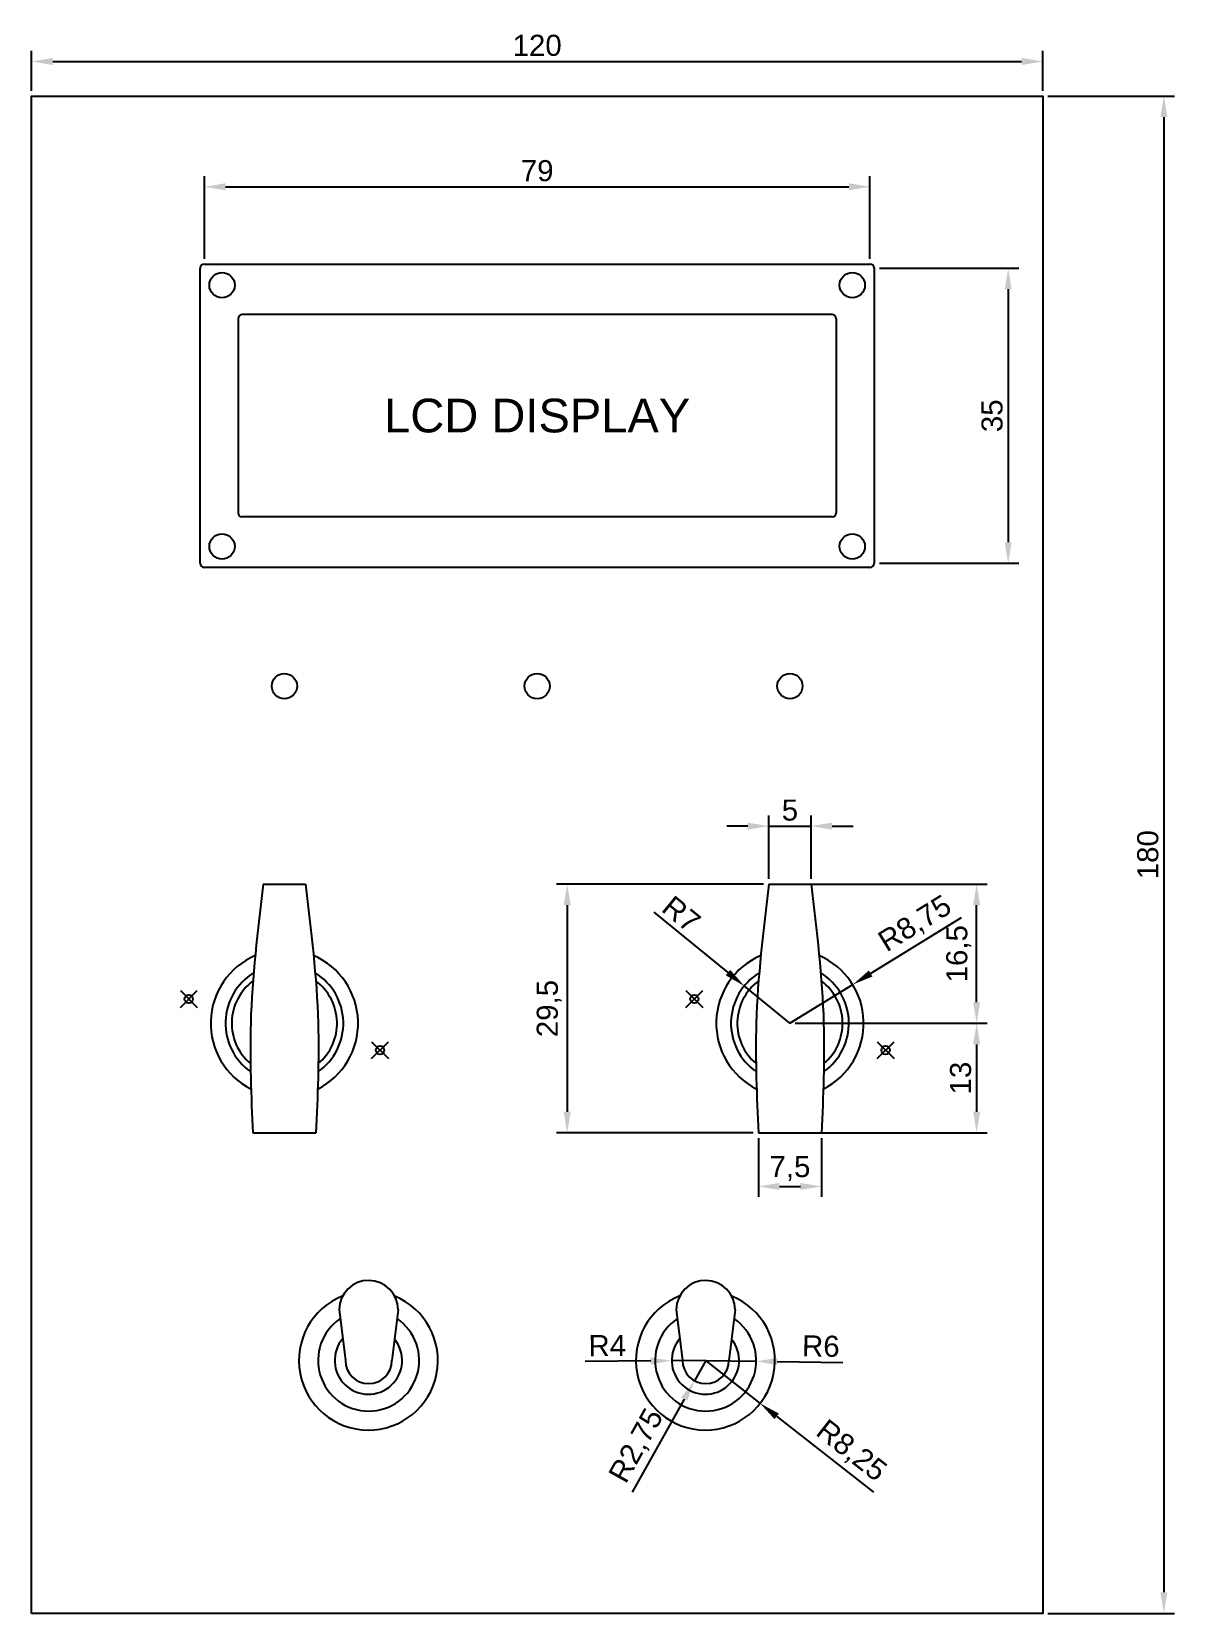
# Model space of a CAD drawing. Header units: millimetres. Extents: x 0 to 136, y 0 to 188.
import ezdxf

# ---------------------------------------------------------------- set-up
doc = ezdxf.new("R2010")
doc.units = ezdxf.units.MM
doc.header["$PDMODE"] = 35
doc.header["$PDSIZE"] = -5
for name, color, linetype in [('dims', 3, 'Continuous'), ('LCD & LEDS', 7, 'Continuous'), ('switches', 7, 'Continuous')]:
    doc.layers.add(name, color=color, linetype=linetype)
doc.styles.get("Standard").update_dxf_attribs({"font": 'arial.ttf'})
doc.dimstyles.new('ISO-25', dxfattribs={"dimtxt": 2.5, "dimasz": 2.5, "dimexe": 1.25, "dimexo": 0.625, "dimtad": 1, "dimtxsty": 'Standard', "dimcen": 2.5, "dimadec": 0, "dimazin": 0, "dimtfac": 1, "dimtmove": 0, "dimatfit": 3, "dimfxl": 1, "dimarcsym": 0})

# ---------------------------------------------------------------- blocks, each defined once
blk = doc.blocks.new('LCD_display')
at = {"layer": 'switches'}
for p, q in [((-40, -17.5), (-40, 17.5)), ((-39.5, 18), (39.5, 18)), ((40, 17.5), (40, -17.5)), ((-35.5, 11.5), (-35.5, -11.5)), ((35, 12), (-35, 12)), ((35.5, 11.5), (35.5, -11.5)), ((35, -12), (-35, -12)), ((39.5, -18), (-39.5, -18))]:
    blk.add_line(p, q, dxfattribs=at)
for centre in [(-37.4, 15.5), (37.4, 15.5), (-37.4, -15.5), (37.4, -15.5)]:
    blk.add_circle(centre, 1.5, dxfattribs=at)
for centre, start, end in [((-39.5, 17.5), 90, 180), ((39.5, 17.5), 0, 90), ((-35, 11.5), 90, 180), ((35, 11.5), 0, 90), ((-35, -11.5), 180, 270), ((35, -11.5), 270, 0), ((-39.5, -17.5), 180, 270), ((39.5, -17.5), 270, 0)]:
    blk.add_arc(centre, 0.5, start, end, dxfattribs=at)
at = {"layer": 'switches', "insert": (0, 0), "char_height": 4, "width": 74.8, "attachment_point": 5}
blk.add_mtext('{\\pxqc;LCD DISPLAY}', dxfattribs=at)
blk = doc.blocks.new('RotarySwitch')
at = {"layer": 'switches'}
for p, q in [((-2.5, 16.5), (2.5, 16.5)), ((-3.75, -13), (3.75, -13))]:
    blk.add_line(p, q, dxfattribs=at)
for radius, start, end in [(8.75, 113.3121, 243.1269), (8.75, 296.8731, 66.6879), (7, 121.4312, 235.0487), (7, 304.9513, 58.5688), (6.25, 126.6096, 229.8841), (6.25, 310.1159, 53.3904)]:
    blk.add_arc((0, 0), radius, start, end, dxfattribs=at)
for points in [[(-2.5, 16.5), (-4, 0), (-3.75, -13)], [(2.5, 16.5), (4, 0), (3.75, -13)]]:
    blk.add_spline(points, degree=3, dxfattribs=at)
for p in [(-11.35, 2.88), (11.35, -3.19)]:
    blk.add_point(p, dxfattribs=at)
blk = doc.blocks.new('ToggleSwitch_large')
at = {"layer": 'switches'}
for p, q in [((-3.5, 6.06), (-2.75, 0)), ((3.5, 6), (2.75, 0))]:
    blk.add_line(p, q, dxfattribs=at)
for centre, radius, start, end in [((0, 6), 3.5, 0, 179.0806), ((-0.03, 0), 8.25, 111.663, 67.728), ((0, 0), 6, 124.1115, 55.8233), ((-0.03, 0), 4, 139.5744, 39.3516), ((0, 0), 2.75, 180, 360)]:
    blk.add_arc(centre, radius, start, end, dxfattribs=at)
blk = doc.blocks.new('*D5')
at = {"layer": 'Defpoints', "color": 0}
for p in [(79.97, 30), (86.46, 24.91)]:
    blk.add_point(p, dxfattribs=at)
at = {"layer": 'dims', "color": 0, "lineweight": -2}
for p, q in [((79.97, 30), (86.46, 24.91)), ((88.43, 23.37), (99.9, 14.39))]:
    blk.add_line(p, q, dxfattribs=at)
at = {"layer": 'dims', "color": 0}
blk.add_solid([(88.69, 23.7), (88.17, 23.04), (86.46, 24.91)], dxfattribs=at)
at = {"layer": 'dims', "color": 0, "insert": (97.21, 19.19), "char_height": 2.5, "attachment_point": 5, "rotation": 321.9237}
blk.add_mtext('R8,25', dxfattribs=at)
blk = doc.blocks.new('*D6')
at = {"layer": 'Defpoints', "color": 0}
for p in [(97.45, 74.59), (90, 70)]:
    blk.add_point(p, dxfattribs=at)
at = {"layer": 'dims', "color": 0, "lineweight": -2}
for p, q in [((99.57, 75.91), (110.35, 82.56)), ((90, 70), (97.45, 74.59))]:
    blk.add_line(p, q, dxfattribs=at)
at = {"layer": 'dims', "color": 0}
blk.add_solid([(99.36, 76.26), (99.79, 75.55), (97.45, 74.59)], dxfattribs=at)
at = {"layer": 'dims', "color": 0, "insert": (104.91, 81.7), "char_height": 2.5, "attachment_point": 5, "rotation": 31.6734}
blk.add_mtext('R8,75', dxfattribs=at)
blk = doc.blocks.new('*D7')
at = {"layer": 'Defpoints', "color": 0}
for p in [(99.5, 169.23), (20.5, 160.07), (99.5, 160.07)]:
    blk.add_point(p, dxfattribs=at)
at = {"layer": 'dims', "color": 0, "lineweight": -2}
for p, q in [((20.5, 160.69), (20.5, 170.48)), ((23, 169.23), (97, 169.23)), ((99.5, 160.69), (99.5, 170.48))]:
    blk.add_line(p, q, dxfattribs=at)
at = {"layer": 'dims', "color": 0}
for points in [[(23, 169.65), (23, 168.82), (20.5, 169.23)], [(97, 168.82), (97, 169.65), (99.5, 169.23)]]:
    blk.add_solid(points, dxfattribs=at)
at = {"layer": 'dims', "color": 0, "insert": (60, 171.13), "char_height": 2.5, "attachment_point": 5}
blk.add_mtext('79', dxfattribs=at)
blk = doc.blocks.new('*D8')
at = {"layer": 'Defpoints', "color": 0}
for p in [(100, 159.57), (100, 124.57), (115.9, 124.57)]:
    blk.add_point(p, dxfattribs=at)
at = {"layer": 'dims', "color": 0, "lineweight": -2}
for p, q in [((100.62, 159.57), (117.15, 159.57)), ((115.9, 157.07), (115.9, 127.07)), ((100.62, 124.57), (117.15, 124.57))]:
    blk.add_line(p, q, dxfattribs=at)
at = {"layer": 'dims', "color": 0}
for points in [[(116.31, 157.07), (115.48, 157.07), (115.9, 159.57)], [(115.48, 127.07), (116.31, 127.07), (115.9, 124.57)]]:
    blk.add_solid(points, dxfattribs=at)
at = {"layer": 'dims', "color": 0, "insert": (114, 142.07), "char_height": 2.5, "attachment_point": 5, "rotation": 90}
blk.add_mtext('35', dxfattribs=at)
blk = doc.blocks.new('*D9')
at = {"layer": 'Defpoints', "color": 0}
for p in [(120, 184.1), (0, 180), (120, 180)]:
    blk.add_point(p, dxfattribs=at)
at = {"layer": 'dims', "color": 0, "lineweight": -2}
for p, q in [((0, 180.62), (0, 185.35)), ((2.5, 184.1), (117.5, 184.1)), ((120, 180.62), (120, 185.35))]:
    blk.add_line(p, q, dxfattribs=at)
at = {"layer": 'dims', "color": 0}
for points in [[(2.5, 184.52), (2.5, 183.68), (0, 184.1)], [(117.5, 183.68), (117.5, 184.52), (120, 184.1)]]:
    blk.add_solid(points, dxfattribs=at)
at = {"layer": 'dims', "color": 0, "insert": (60, 186), "char_height": 2.5, "attachment_point": 5}
blk.add_mtext('120', dxfattribs=at)
blk = doc.blocks.new('*D10')
at = {"layer": 'Defpoints', "color": 0}
for p in [(120, 180), (120, 0), (134.38, 0)]:
    blk.add_point(p, dxfattribs=at)
at = {"layer": 'dims', "color": 0, "lineweight": -2}
for p, q in [((120.62, 180), (135.63, 180)), ((134.38, 177.5), (134.38, 2.5)), ((120.62, 0), (135.63, 0))]:
    blk.add_line(p, q, dxfattribs=at)
at = {"layer": 'dims', "color": 0}
for points in [[(134.79, 177.5), (133.96, 177.5), (134.38, 180)], [(133.96, 2.5), (134.79, 2.5), (134.38, 0)]]:
    blk.add_solid(points, dxfattribs=at)
at = {"layer": 'dims', "color": 0, "insert": (132.48, 90), "char_height": 2.5, "attachment_point": 5, "rotation": 90}
blk.add_mtext('180', dxfattribs=at)
blk = doc.blocks.new('*D11')
at = {"layer": 'Defpoints', "color": 0}
for p in [(84.58, 74.43), (90, 70)]:
    blk.add_point(p, dxfattribs=at)
at = {"layer": 'dims', "color": 0, "lineweight": -2}
for p, q in [((82.65, 76.01), (73.89, 83.17)), ((90, 70), (84.58, 74.43))]:
    blk.add_line(p, q, dxfattribs=at)
at = {"layer": 'dims', "color": 0}
blk.add_solid([(82.38, 75.69), (82.91, 76.34), (84.58, 74.43)], dxfattribs=at)
at = {"layer": 'dims', "color": 0, "insert": (77.12, 82.95), "char_height": 2.5, "attachment_point": 5, "rotation": 320.726}
blk.add_mtext('R7', dxfattribs=at)
blk = doc.blocks.new('*D12')
at = {"layer": 'Defpoints', "color": 0}
for p in [(86.25, 57), (93.75, 57), (93.75, 50.65)]:
    blk.add_point(p, dxfattribs=at)
at = {"layer": 'dims', "color": 0, "lineweight": -2}
for p, q in [((86.25, 56.37), (86.25, 49.4)), ((93.75, 56.37), (93.75, 49.4)), ((88.75, 50.65), (91.25, 50.65))]:
    blk.add_line(p, q, dxfattribs=at)
at = {"layer": 'dims', "color": 0}
for points in [[(88.75, 51.06), (88.75, 50.23), (86.25, 50.65)], [(91.25, 50.23), (91.25, 51.06), (93.75, 50.65)]]:
    blk.add_solid(points, dxfattribs=at)
at = {"layer": 'dims', "color": 0, "insert": (90, 52.77), "char_height": 2.5, "attachment_point": 5}
blk.add_mtext('7,5', dxfattribs=at)
blk = doc.blocks.new('*D13')
at = {"layer": 'Defpoints', "color": 0}
for p in [(92.5, 93.39), (87.5, 86.5), (92.5, 86.5)]:
    blk.add_point(p, dxfattribs=at)
at = {"layer": 'dims', "color": 0, "lineweight": -2}
for p, q in [((87.5, 87.12), (87.5, 94.64)), ((92.5, 87.12), (92.5, 94.64)), ((85, 93.39), (82.5, 93.39)), ((87.5, 93.39), (92.5, 93.39)), ((95, 93.39), (97.5, 93.39))]:
    blk.add_line(p, q, dxfattribs=at)
at = {"layer": 'dims', "color": 0}
for points in [[(85, 92.97), (85, 93.8), (87.5, 93.39)], [(95, 93.8), (95, 92.97), (92.5, 93.39)]]:
    blk.add_solid(points, dxfattribs=at)
at = {"layer": 'dims', "color": 0, "insert": (90, 95.28), "char_height": 2.5, "attachment_point": 5}
blk.add_mtext('5', dxfattribs=at)
blk = doc.blocks.new('*D14')
at = {"layer": 'Defpoints', "color": 0}
for p in [(87.5, 86.5), (63.56, 57), (86.25, 57)]:
    blk.add_point(p, dxfattribs=at)
at = {"layer": 'dims', "color": 0, "lineweight": -2}
for p, q in [((86.87, 86.5), (62.31, 86.5)), ((63.56, 84), (63.56, 59.5)), ((85.62, 57), (62.31, 57))]:
    blk.add_line(p, q, dxfattribs=at)
at = {"layer": 'dims', "color": 0}
for points in [[(63.98, 84), (63.15, 84), (63.56, 86.5)], [(63.15, 59.5), (63.98, 59.5), (63.56, 57)]]:
    blk.add_solid(points, dxfattribs=at)
at = {"layer": 'dims', "color": 0, "insert": (61.43, 71.75), "char_height": 2.5, "attachment_point": 5, "rotation": 90}
blk.add_mtext('29,5', dxfattribs=at)
blk = doc.blocks.new('*D15')
at = {"layer": 'Defpoints', "color": 0}
for p in [(90.06, 70), (90.06, 57), (112.16, 57)]:
    blk.add_point(p, dxfattribs=at)
at = {"layer": 'dims', "color": 0, "lineweight": -2}
for p, q in [((90.69, 70), (113.41, 70)), ((112.16, 67.5), (112.16, 59.5)), ((90.69, 57), (113.41, 57))]:
    blk.add_line(p, q, dxfattribs=at)
at = {"layer": 'dims', "color": 0}
for points in [[(112.57, 67.5), (111.74, 67.5), (112.16, 70)], [(111.74, 59.5), (112.57, 59.5), (112.16, 57)]]:
    blk.add_solid(points, dxfattribs=at)
at = {"layer": 'dims', "color": 0, "insert": (110.26, 63.5), "char_height": 2.5, "attachment_point": 5, "rotation": 90}
blk.add_mtext('13', dxfattribs=at)
blk = doc.blocks.new('*D16')
at = {"layer": 'Defpoints', "color": 0}
for p in [(90, 86.5), (112.16, 86.5), (90, 70)]:
    blk.add_point(p, dxfattribs=at)
at = {"layer": 'dims', "color": 0, "lineweight": -2}
for p, q in [((90.62, 86.5), (113.41, 86.5)), ((112.16, 72.5), (112.16, 84)), ((90.62, 70), (113.41, 70))]:
    blk.add_line(p, q, dxfattribs=at)
at = {"layer": 'dims', "color": 0}
for points in [[(112.57, 84), (111.74, 84), (112.16, 86.5)], [(111.74, 72.5), (112.57, 72.5), (112.16, 70)]]:
    blk.add_solid(points, dxfattribs=at)
at = {"layer": 'dims', "color": 0, "insert": (110.03, 78.25), "char_height": 2.5, "attachment_point": 5, "rotation": 90}
blk.add_mtext('16,5', dxfattribs=at)
blk = doc.blocks.new('*D17')
at = {"layer": 'Defpoints', "color": 0}
for p in [(80, 30), (86, 29.91)]:
    blk.add_point(p, dxfattribs=at)
at = {"layer": 'dims', "color": 0, "lineweight": -2}
for p, q in [((80, 30), (86, 29.91)), ((88.5, 29.87), (96.28, 29.75))]:
    blk.add_line(p, q, dxfattribs=at)
at = {"layer": 'dims', "color": 0}
blk.add_solid([(88.51, 30.29), (88.49, 29.45), (86, 29.91)], dxfattribs=at)
at = {"layer": 'dims', "color": 0, "insert": (93.67, 31.69), "char_height": 2.5, "attachment_point": 5, "rotation": 359.1223}
blk.add_mtext('R6', dxfattribs=at)
blk = doc.blocks.new('*D18')
at = {"layer": 'Defpoints', "color": 0}
for p in [(75.97, 29.97), (79.97, 30)]:
    blk.add_point(p, dxfattribs=at)
at = {"layer": 'dims', "color": 0, "lineweight": -2}
for p, q in [((73.47, 29.94), (65.7, 29.88)), ((79.97, 30), (75.97, 29.97))]:
    blk.add_line(p, q, dxfattribs=at)
at = {"layer": 'dims', "color": 0}
blk.add_solid([(73.48, 29.53), (73.47, 30.36), (75.97, 29.97)], dxfattribs=at)
at = {"layer": 'dims', "color": 0, "insert": (68.32, 31.77), "char_height": 2.5, "attachment_point": 5, "rotation": 0.495}
blk.add_mtext('R4', dxfattribs=at)
blk = doc.blocks.new('*D19')
at = {"layer": 'Defpoints', "color": 0}
for p in [(80, 30), (78.66, 27.6)]:
    blk.add_point(p, dxfattribs=at)
at = {"layer": 'dims', "color": 0, "lineweight": -2}
for p, q in [((80, 30), (78.66, 27.6)), ((77.44, 25.42), (71.27, 14.36))]:
    blk.add_line(p, q, dxfattribs=at)
at = {"layer": 'dims', "color": 0}
blk.add_solid([(77.81, 25.21), (77.08, 25.62), (78.66, 27.6)], dxfattribs=at)
at = {"layer": 'dims', "color": 0, "insert": (71.89, 19.83), "char_height": 2.5, "attachment_point": 5, "rotation": 60.8454}
blk.add_mtext('R2,75', dxfattribs=at)

msp = doc.modelspace()

# ---------------------------------------------------------------- linework, layer by layer
msp.add_lwpolyline([(0, 0), (0, 180), (120, 180), (120, 0)], close=True)
at = {"layer": 'LCD & LEDS'}
for centre in [(30, 110), (60, 110), (90, 110)]:
    msp.add_circle(centre, 1.5, dxfattribs=at)

# ---------------------------------------------------------------- block references
msp.add_blockref('LCD_display', (60, 142.068), dxfattribs=at)
at = {"layer": 'switches'}
for name, p in [('RotarySwitch', (30, 70)), ('RotarySwitch', (90, 70)), ('ToggleSwitch_large', (40, 30)), ('ToggleSwitch_large', (80, 30))]:
    msp.add_blockref(name, p, dxfattribs=at)

# ---------------------------------------------------------------- dimensions: what is measured, and where the dimension line sits
at = {"layer": 'dims'}
for base, p1, p2, picture, middle in [((120, 184.099), (0, 180), (120, 180), '*D9', (60, 185.999)), ((99.5, 169.232), (20.5, 160.068), (99.5, 160.068), '*D7', (60, 171.132)), ((92.5, 93.385), (87.5, 86.5), (92.5, 86.5), '*D13', (90, 95.281)), ((93.75, 50.647), (86.25, 57), (93.75, 57), '*D12', (90, 52.769))]:
    dim = msp.add_linear_dim(base=base, p1=p1, p2=p2, dimstyle='ISO-25', dxfattribs=at)
    dim.commit()
    dim.dimension.update_dxf_attribs({"geometry": picture, "text_midpoint": middle})
for base, p1, p2, picture, middle in [((134.376, 0), (120, 180), (120, 0), '*D10', (132.475, 90)), ((115.897, 124.568), (100, 159.568), (100, 124.568), '*D8', (113.997, 142.068)), ((63.562, 57), (87.5, 86.5), (86.25, 57), '*D14', (61.435, 71.75)), ((112.156, 86.5), (90, 70), (90, 86.5), '*D16', (110.029, 78.25)), ((112.156, 57), (90.062, 70), (90.062, 57), '*D15', (110.256, 63.5))]:
    dim = msp.add_linear_dim(base=base, p1=p1, p2=p2, angle=90, dimstyle='ISO-25', dxfattribs=at)
    dim.commit()
    dim.dimension.update_dxf_attribs({"geometry": picture, "text_midpoint": middle})
for center, mpoint, picture, middle in [((90, 70), (84.581, 74.431), '*D11', (75.938, 81.499)), ((90, 70), (97.447, 74.594), '*D6', (106.026, 79.888)), ((79.974, 30), (75.974, 29.965), '*D18', (68.339, 29.899)), ((80, 30), (85.999, 29.908), '*D17', (93.639, 29.791)), ((80, 30), (78.66, 27.598), '*D19', (73.749, 18.795)), ((79.968, 30), (86.462, 24.912), '*D5', (95.9, 17.519))]:
    dim = msp.add_radius_dim(center=center, mpoint=mpoint, dimstyle='ISO-25', dxfattribs=at)
    dim.commit()
    dim.dimension.update_dxf_attribs({"geometry": picture, "text_midpoint": middle, "dimtype": 164})

doc.saveas('drawing.dxf')
